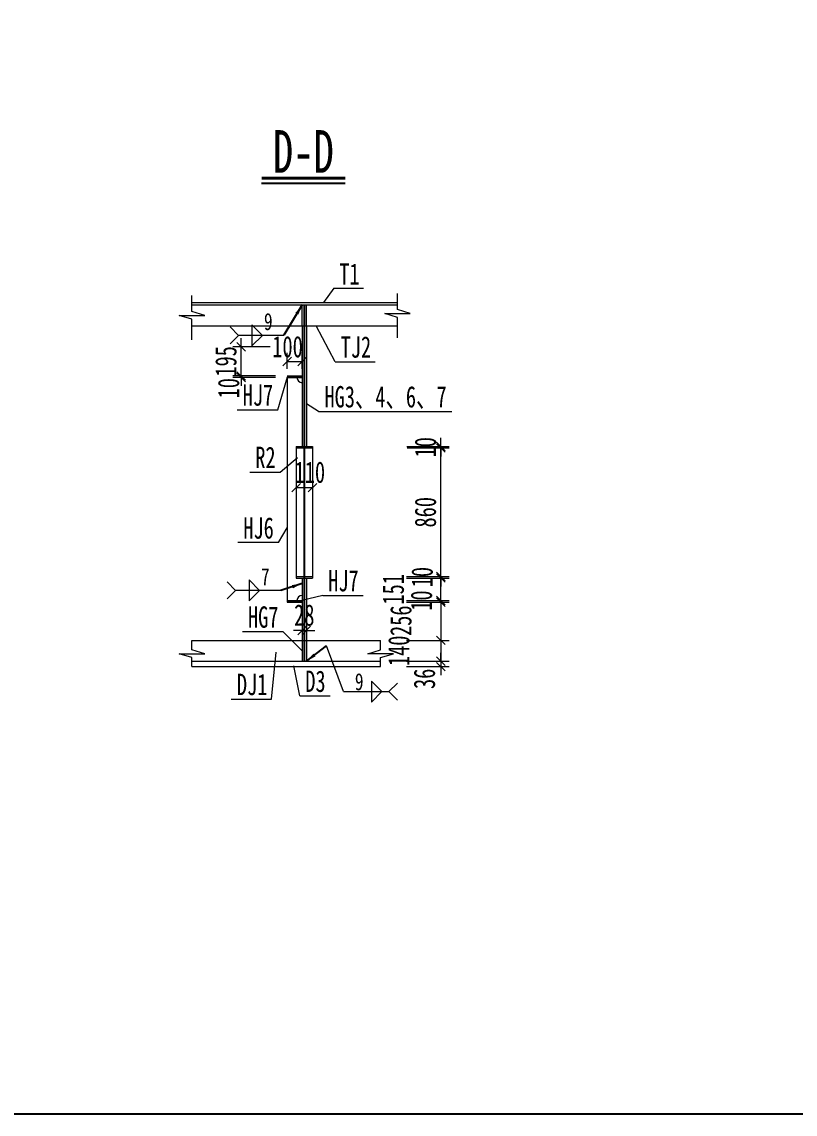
# Model space of a CAD drawing. Header units: millimetres. Extents: x -89049 to 410567, y -307459 to -100425.
# Drawn here: x 184944 to 190120, y -127671 to -120363 of the extents above; entities that cross this region are included whole.
import ezdxf
from ezdxf.enums import TextEntityAlignment as Align

# ---------------------------------------------------------------- set-up
doc = ezdxf.new("R2010")
doc.units = ezdxf.units.MM
doc.linetypes.add('DASHED', pattern=[0.75, 0.5, -0.25])
doc.layers.get('Defpoints').update_dxf_attribs({"color": 8})
for name, color, linetype, lineweight in [('Dim', 4, 'Continuous', 15), ('文字', 7, 'Continuous', 15), ('标注线及字体', 2, 'Continuous', 15), ('细实线', 4, 'Continuous', 15), ('虚线', 7, 'DASHED', 13), ('钢板细线', 6, 'Continuous', 15)]:
    doc.layers.add(name, color=color, linetype=linetype, lineweight=lineweight)
doc.layers.add('Text', color=4, linetype='Continuous')
doc.styles.add('111', font='', dxfattribs={"width": 0.7})
doc.styles.add('BM_Dim', font='', dxfattribs={"width": 0.85})
doc.styles.add('SMEDI', font='', dxfattribs={"width": 0.75})
doc.styles.get("Standard").update_dxf_attribs({"font": ''})
doc.styles.get('111').set_extended_font_data('仿宋_GB2312')
doc.styles.get('BM_Dim').set_extended_font_data('仿宋_GB2312')
doc.styles.get('SMEDI').set_extended_font_data('仿宋_GB2312')
doc.styles.get('Standard').set_extended_font_data('仿宋_GB2312')
doc.dimstyles.new('200', dxfattribs={"dimscale": 0, "dimtxt": 2.5, "dimasz": 1, "dimexe": 1, "dimexo": 1, "dimgap": 0.6, "dimtad": 1, "dimdec": 0, "dimdsep": 46, "dimtxsty": '111', "dimblk": 'OBLIQUE', "dimcen": 0, "dimclrd": 4, "dimclre": 4, "dimclrt": 4, "dimadec": 1, "dimazin": 2, "dimtfac": 1, "dimtdec": 0, "dimtix": 1, "dimtmove": 2, "dimatfit": 3, "dimfxl": 4, "dimfxlon": 1, "dimtolj": 1, "dimlwd": -1, "dimlwe": -1, "dimarcsym": 0})
doc.dimstyles.new('MSteel_1.0_1.0', dxfattribs={"dimtxt": 3, "dimasz": 1.2, "dimexe": 1, "dimexo": 1, "dimgap": 1, "dimtad": 3, "dimtoh": 1, "dimdec": 0, "dimzin": 0, "dimdsep": 46, "dimtxsty": 'Standard', "dimblk": 'ARCHTICK', "dimcen": 0.09, "dimclrd": 3, "dimclre": 3, "dimadec": 0, "dimazin": 0, "dimtfac": 1, "dimtdec": 4, "dimtofl": 0, "dimtmove": 0, "dimatfit": 3, "dimfxl": 1, "dimtolj": 1, "dimtzin": 0, "dimarcsym": 0})

# ---------------------------------------------------------------- blocks, each defined once
blk = doc.blocks.new('_Oblique')
at = {"color": 0, "linetype": 'ByBlock', "lineweight": -2}
blk.add_line((-0.5, -0.5), (0.5, 0.5), dxfattribs=at)
blk = doc.blocks.new('*D708')
at = {"layer": 'Defpoints', "color": 0}
for p in [(186820.6, -122635.2), (186720.6, -122742), (186820.6, -122742)]:
    blk.add_point(p, dxfattribs=at)
at = {"layer": '细实线', "color": 4}
for p, q in [((186720.6, -122684.8), (186720.6, -122578.1)), ((186720.6, -122635.2), (186820.6, -122635.2)), ((186820.6, -122684.8), (186820.6, -122578.1))]:
    blk.add_line(p, q, dxfattribs=at)
at = {"layer": '细实线', "color": 4, "xscale": 57.14285714285715, "yscale": 57.14285714285715, "zscale": 57.14285714285715, "rotation": 180}
blk.add_blockref('_Oblique', (186720.6, -122635.2), dxfattribs=at)
at = {"layer": '细实线', "color": 4, "xscale": 57.14285714285715, "yscale": 57.14285714285715, "zscale": 57.14285714285715}
blk.add_blockref('_Oblique', (186820.6, -122635.2), dxfattribs=at)
at = {"layer": '细实线', "color": 4, "insert": (186722.5, -122537), "char_height": 142.86, "attachment_point": 5, "style": '111'}
blk.add_mtext('\\A1;100', dxfattribs=at)
blk = doc.blocks.new('*D709')
at = {"layer": 'Defpoints', "color": 0}
for p in [(187436.8, -124245), (187555.5, -124235), (187748, -124245)]:
    blk.add_point(p, dxfattribs=at)
at = {"layer": '细实线', "color": 4}
for p, q in [((187519.4, -124245), (187805.1, -124245)), ((187612.6, -124235), (187805.1, -124235)), ((187748, -124235), (187748, -124177.8)), ((187748, -124235), (187748, -124245)), ((187748, -124245), (187748, -124302.1))]:
    blk.add_line(p, q, dxfattribs=at)
at = {"layer": '细实线', "color": 4, "xscale": 57.14285714285715, "yscale": 57.14285714285715, "zscale": 57.14285714285715}
for p, rotation in [((187748, -124235), 270), ((187748, -124245), 90)]:
    blk.add_blockref('_Oblique', p, dxfattribs=dict(at, rotation=rotation))
at = {"layer": '细实线', "color": 4, "insert": (187618.8, -124235), "char_height": 142.86, "attachment_point": 5, "rotation": 90, "style": '111'}
blk.add_mtext('\\A1;10', dxfattribs=at)
blk = doc.blocks.new('*D710')
at = {"layer": 'Defpoints', "color": 0}
for p in [(187436.8, -124245), (187459.8, -124501), (187748, -124501)]:
    blk.add_point(p, dxfattribs=at)
at = {"layer": '细实线', "color": 4}
for p, q in [((187519.4, -124245), (187805.1, -124245)), ((187748, -124245), (187748, -124501)), ((187519.4, -124501), (187805.1, -124501))]:
    blk.add_line(p, q, dxfattribs=at)
at = {"layer": '细实线', "color": 4, "xscale": 57.14285714285715, "yscale": 57.14285714285715, "zscale": 57.14285714285715}
for p, rotation in [((187748, -124245), 90), ((187748, -124501), 270)]:
    blk.add_blockref('_Oblique', p, dxfattribs=dict(at, rotation=rotation))
at = {"layer": '细实线', "color": 4, "insert": (187481.7, -124369.7), "char_height": 142.86, "attachment_point": 5, "rotation": 90, "style": '111'}
blk.add_mtext('\\A1;256', dxfattribs=at)
blk = doc.blocks.new('*D711')
at = {"layer": 'Defpoints', "color": 0}
for p in [(187459.8, -124501), (187590.2, -124641), (187748, -124641)]:
    blk.add_point(p, dxfattribs=at)
at = {"layer": '细实线', "color": 4}
for p, q in [((187519.4, -124501), (187805.1, -124501)), ((187748, -124501), (187748, -124641)), ((187647.4, -124641), (187805.1, -124641))]:
    blk.add_line(p, q, dxfattribs=at)
at = {"layer": '细实线', "color": 4, "xscale": 57.14285714285715, "yscale": 57.14285714285715, "zscale": 57.14285714285715}
for p, rotation in [((187748, -124501), 90), ((187748, -124641), 270)]:
    blk.add_blockref('_Oblique', p, dxfattribs=dict(at, rotation=rotation))
at = {"layer": '细实线', "color": 4, "insert": (187468, -124571), "char_height": 142.86, "attachment_point": 5, "rotation": 90, "style": '111'}
blk.add_mtext('\\A1;140', dxfattribs=at)
blk = doc.blocks.new('*D712')
at = {"layer": 'Defpoints', "color": 0}
for p in [(187459.8, -124641), (187461.7, -124677), (187748, -124677)]:
    blk.add_point(p, dxfattribs=at)
at = {"layer": '细实线', "color": 4}
for p, q in [((187748, -124641), (187748, -124583.8)), ((187519.4, -124641), (187805.1, -124641)), ((187519.4, -124677), (187805.1, -124677)), ((187748, -124641), (187748, -124677)), ((187748, -124677), (187748, -124734.1))]:
    blk.add_line(p, q, dxfattribs=at)
at = {"layer": '细实线', "color": 4, "xscale": 57.14285714285715, "yscale": 57.14285714285715, "zscale": 57.14285714285715}
for p, rotation in [((187748, -124641), 270), ((187748, -124677), 90)]:
    blk.add_blockref('_Oblique', p, dxfattribs=dict(at, rotation=rotation))
at = {"layer": '细实线', "color": 4, "insert": (187639.3, -124758.3), "char_height": 142.86, "attachment_point": 5, "rotation": 90, "style": '111'}
blk.add_mtext('\\A1;36', dxfattribs=at)
blk = doc.blocks.new('*D713')
at = {"layer": 'Defpoints', "color": 0}
for p in [(186412.6, -122742), (186720.6, -122732), (186720.6, -122742)]:
    blk.add_point(p, dxfattribs=at)
at = {"layer": '细实线', "color": 4}
for p, q in [((186412.6, -122732), (186412.6, -122674.8)), ((186641.2, -122732), (186355.5, -122732)), ((186641.2, -122742), (186355.5, -122742)), ((186412.6, -122732), (186412.6, -122742)), ((186412.6, -122742), (186412.6, -122799.1))]:
    blk.add_line(p, q, dxfattribs=at)
at = {"layer": '细实线', "color": 4, "xscale": 57.14285714285715, "yscale": 57.14285714285715, "zscale": 57.14285714285715}
for p, rotation in [((186412.6, -122732), 270), ((186412.6, -122742), 90)]:
    blk.add_blockref('_Oblique', p, dxfattribs=dict(at, rotation=rotation))
at = {"layer": '细实线', "color": 4, "insert": (186328.4, -122814.2), "char_height": 142.86, "attachment_point": 5, "rotation": 90, "style": '111'}
blk.add_mtext('\\A1;10', dxfattribs=at)
blk = doc.blocks.new('*D714')
at = {"layer": 'Defpoints', "color": 0}
for p in [(186412.6, -122537), (186663.7, -122537), (186720.6, -122732)]:
    blk.add_point(p, dxfattribs=at)
at = {"layer": '细实线', "color": 4}
for p, q in [((186412.6, -122537), (186412.6, -122479.8)), ((186606.5, -122537), (186355.5, -122537)), ((186412.6, -122732), (186412.6, -122537)), ((186641.2, -122732), (186355.5, -122732)), ((186412.6, -122732), (186412.6, -122789.1))]:
    blk.add_line(p, q, dxfattribs=at)
at = {"layer": '细实线', "color": 4, "xscale": 57.14285714285715, "yscale": 57.14285714285715, "zscale": 57.14285714285715}
for p, rotation in [((186412.6, -122537), 270), ((186412.6, -122732), 90)]:
    blk.add_blockref('_Oblique', p, dxfattribs=dict(at, rotation=rotation))
at = {"layer": '细实线', "color": 4, "insert": (186310.4, -122634.5), "char_height": 142.86, "attachment_point": 5, "rotation": 90, "style": '111'}
blk.add_mtext('\\A1;195', dxfattribs=at)
blk = doc.blocks.new('*D715')
at = {"layer": 'Defpoints', "color": 0}
for p in [(186779.6, -123431.5), (186889.6, -123431.5), (186889.6, -123479.2)]:
    blk.add_point(p, dxfattribs=at)
at = {"layer": '细实线', "color": 4}
for p, q in [((186779.6, -123479.2), (186779.6, -123536.3)), ((186779.6, -123479.2), (186889.6, -123479.2)), ((186889.6, -123479.2), (186889.6, -123536.3))]:
    blk.add_line(p, q, dxfattribs=at)
at = {"layer": '细实线', "color": 4, "xscale": 57.14285714285715, "yscale": 57.14285714285715, "zscale": 57.14285714285715, "rotation": 180}
blk.add_blockref('_Oblique', (186779.6, -123479.2), dxfattribs=at)
at = {"layer": '细实线', "color": 4, "xscale": 57.14285714285715, "yscale": 57.14285714285715, "zscale": 57.14285714285715}
blk.add_blockref('_Oblique', (186889.6, -123479.2), dxfattribs=at)
at = {"layer": '细实线', "color": 4, "insert": (186871.8, -123376.9), "char_height": 142.86, "attachment_point": 5, "style": '111'}
blk.add_mtext('\\A1;110', dxfattribs=at)
blk = doc.blocks.new('*D716')
at = {"layer": 'Defpoints', "color": 0}
for p in [(187438.5, -124084), (187748, -124084), (187436.8, -124235)]:
    blk.add_point(p, dxfattribs=at)
at = {"layer": '细实线', "color": 4}
for p, q in [((187519.4, -124084), (187805.1, -124084)), ((187748, -124235), (187748, -124084)), ((187519.4, -124235), (187805.1, -124235))]:
    blk.add_line(p, q, dxfattribs=at)
at = {"layer": '细实线', "color": 4, "xscale": 57.14285714285715, "yscale": 57.14285714285715, "zscale": 57.14285714285715}
for p, rotation in [((187748, -124084), 90), ((187748, -124235), 270)]:
    blk.add_blockref('_Oblique', p, dxfattribs=dict(at, rotation=rotation))
at = {"layer": '细实线', "color": 4, "insert": (187430.8, -124159.5), "char_height": 142.86, "attachment_point": 5, "rotation": 90, "style": '111'}
blk.add_mtext('\\A1;151', dxfattribs=at)
blk = doc.blocks.new('*D717')
at = {"layer": 'Defpoints', "color": 0}
for p in [(187438.5, -124084), (187439.3, -124074), (187748, -124084)]:
    blk.add_point(p, dxfattribs=at)
at = {"layer": '细实线', "color": 4}
for p, q in [((187748, -124074), (187748, -124016.8)), ((187519.4, -124074), (187805.1, -124074)), ((187519.4, -124084), (187805.1, -124084)), ((187748, -124074), (187748, -124084)), ((187748, -124084), (187748, -124141.1))]:
    blk.add_line(p, q, dxfattribs=at)
at = {"layer": '细实线', "color": 4, "xscale": 57.14285714285715, "yscale": 57.14285714285715, "zscale": 57.14285714285715}
for p, rotation in [((187748, -124074), 270), ((187748, -124084), 90)]:
    blk.add_blockref('_Oblique', p, dxfattribs=dict(at, rotation=rotation))
at = {"layer": '细实线', "color": 4, "insert": (187623.6, -124077.8), "char_height": 142.86, "attachment_point": 5, "rotation": 90, "style": '111'}
blk.add_mtext('\\A1;10', dxfattribs=at)
blk = doc.blocks.new('*D718')
at = {"layer": 'Defpoints', "color": 0}
for p in [(187467.1, -123214), (187748, -123214), (187442.8, -124074)]:
    blk.add_point(p, dxfattribs=at)
at = {"layer": '细实线', "color": 4}
for p, q in [((187524.2, -123214), (187805.1, -123214)), ((187748, -124074), (187748, -123214)), ((187519.4, -124074), (187805.1, -124074))]:
    blk.add_line(p, q, dxfattribs=at)
at = {"layer": '细实线', "color": 4, "xscale": 57.14285714285715, "yscale": 57.14285714285715, "zscale": 57.14285714285715}
for p, rotation in [((187748, -123214), 90), ((187748, -124074), 270)]:
    blk.add_blockref('_Oblique', p, dxfattribs=dict(at, rotation=rotation))
at = {"layer": '细实线', "color": 4, "insert": (187645.7, -123644), "char_height": 142.86, "attachment_point": 5, "rotation": 90, "style": '111'}
blk.add_mtext('\\A1;860', dxfattribs=at)
blk = doc.blocks.new('*D719')
at = {"layer": 'Defpoints', "color": 0}
for p in [(187464.8, -123204), (187467.1, -123214), (187748, -123204)]:
    blk.add_point(p, dxfattribs=at)
at = {"layer": '细实线', "color": 4}
for p, q in [((187748, -123204), (187748, -123146.8)), ((187522, -123204), (187805.1, -123204)), ((187524.2, -123214), (187805.1, -123214)), ((187748, -123214), (187748, -123204)), ((187748, -123214), (187748, -123271.1))]:
    blk.add_line(p, q, dxfattribs=at)
at = {"layer": '细实线', "color": 4, "xscale": 57.14285714285715, "yscale": 57.14285714285715, "zscale": 57.14285714285715}
for p, rotation in [((187748, -123204), 270), ((187748, -123214), 90)]:
    blk.add_blockref('_Oblique', p, dxfattribs=dict(at, rotation=rotation))
at = {"layer": '细实线', "color": 4, "insert": (187645.7, -123209), "char_height": 142.86, "attachment_point": 5, "rotation": 90, "style": '111'}
blk.add_mtext('\\A1;10', dxfattribs=at)
blk = doc.blocks.new('_ArchTick')
at = {"color": 0, "linetype": 'ByBlock', "const_width": 0.15}
blk.add_lwpolyline([(-0.5, -0.5), (0.5, 0.5)], dxfattribs=at)
blk = doc.blocks.new('角焊缝1')
at = {"layer": 'Dim'}
blk.add_line((-3101.17, 370.22), (-3106.48, 370.22), dxfattribs=at)
blk.add_lwpolyline([(-3107.48, 369.22), (-3106.48, 370.22), (-3107.48, 371.22)], dxfattribs=at)
blk.add_lwpolyline([(-3104.91, 371.45), (-3104.91, 368.99), (-3103.68, 370.22)], close=True, dxfattribs=at)
blk = doc.blocks.new('角焊缝2')
at = {"layer": 'Dim'}
blk.add_line((-3138.01, 370.22), (-3132.7, 370.22), dxfattribs=at)
blk.add_lwpolyline([(-3134.75, 371.45), (-3134.75, 368.99), (-3133.52, 370.22)], close=True, dxfattribs=at)
blk.add_lwpolyline([(-3131.7, 369.22), (-3132.7, 370.22), (-3131.7, 371.22)], dxfattribs=at)
blk = doc.blocks.new('*D720')
at = {"layer": 'Defpoints', "color": 0}
for p in [(186820.6, -124396.8), (186848.6, -124396.8), (186848.6, -124435.1)]:
    blk.add_point(p, dxfattribs=at)
at = {"layer": '细实线', "color": 4}
for p, q in [((186820.6, -124435.1), (186763.4, -124435.1)), ((186820.6, -124435.1), (186820.6, -124492.2)), ((186820.6, -124435.1), (186848.6, -124435.1)), ((186848.6, -124435.1), (186848.6, -124492.2)), ((186848.6, -124435.1), (186905.7, -124435.1))]:
    blk.add_line(p, q, dxfattribs=at)
at = {"layer": '细实线', "color": 4, "xscale": 57.14285714285715, "yscale": 57.14285714285715, "zscale": 57.14285714285715}
blk.add_blockref('_Oblique', (186820.6, -124435.1), dxfattribs=at)
at = {"layer": '细实线', "color": 4, "xscale": 57.14285714285715, "yscale": 57.14285714285715, "zscale": 57.14285714285715, "rotation": 180}
blk.add_blockref('_Oblique', (186848.6, -124435.1), dxfattribs=at)
at = {"layer": '细实线', "color": 4, "insert": (186834.6, -124332.9), "char_height": 142.86, "attachment_point": 5, "style": '111'}
blk.add_mtext('\\A1;28', dxfattribs=at)

msp = doc.modelspace()

# ---------------------------------------------------------------- linework, layer by layer
at = {"color": 4}
msp.add_line((186548.2, -121442.5), (187108.3, -121442.5), dxfattribs=at)
at = {"color": 6, "const_width": 20.6}
msp.add_lwpolyline([(186548.2, -121408.2), (187108.3, -121408.2)], dxfattribs=at)
at = {"layer": 'Defpoints'}
for p, q in [((186834.6, -122257), (186834.6, -124641)), ((186720.6, -122737), (186820.6, -122737)), ((186720.6, -124240), (186820.6, -124240))]:
    msp.add_line(p, q, dxfattribs=at)
msp.add_lwpolyline([(168566.6, -113054.1), (190566.6, -113054.1), (190566.6, -127671.3), (168566.6, -127671.3)], close=True, dxfattribs=at)
at = {"layer": 'Dim', "color": 8}
msp.add_line((187097.5, -124843.9), (186984, -124537), dxfattribs=at)
at = {"layer": '细实线'}
for p, q in [((187031.8, -122145.5), (186963.2, -122241)), ((187031.8, -122145.5), (187231.3, -122145.5)), ((187040.4, -122636.6), (186914, -122397)), ((187040.4, -122636.6), (187309.1, -122636.6)), ((186657.5, -122957.9), (186722.8, -122737)), ((186930.1, -122969.7), (186848.6, -122917.5)), ((186386, -122957.9), (186657.5, -122957.9)), ((186930.1, -122969.7), (187822.7, -122969.7)), ((186673, -123375), (186789, -123278.7)), ((186469.6, -123375), (186673, -123375)), ((186661.4, -123847.4), (186720.6, -123748.9)), ((186661.4, -123847.4), (186390, -123847.4)), ((186957.9, -124200.1), (186817, -124235)), ((186957.9, -124200.1), (187228.8, -124200.1)), ((186692.7, -124443.8), (186421.2, -124443.8)), ((186692.7, -124443.8), (186820.6, -124571)), ((186614.6, -124894.6), (186647.2, -124579.7)), ((186804.2, -124873), (186764.5, -124670.5)), ((186345.9, -124894.6), (186614.6, -124894.6)), ((186804.2, -124873), (187007.5, -124873))]:
    msp.add_line(p, q, dxfattribs=at)
at = {"layer": '细实线', "color": 4}
for points in [[(186082.7, -122489.6), (186082.7, -122353.1), (185997, -122327.4), (186168.4, -122327.4), (186082.7, -122301.7), (186082.7, -122267.4), (186082.7, -122193.6)], [(187458.4, -122476.3), (187458.4, -122339.8), (187372.7, -122314.1), (187544.1, -122314.1), (187458.4, -122288.4), (187458.4, -122254.1), (187458.4, -122180.3)], [(186082.7, -124677), (186082.7, -124616.5), (185997, -124590.8), (186168.4, -124590.8), (186082.7, -124565.1), (186082.7, -124530.8), (186082.7, -124501)], [(187345.1, -124677), (187345.1, -124616.5), (187430.8, -124590.8), (187259.4, -124590.8), (187345.1, -124565.1), (187345.1, -124530.8), (187345.1, -124501)]]:
    msp.add_lwpolyline(points, dxfattribs=at)
at = {"layer": '虚线', "ltscale": 2}
for p, q in [((186820.6, -122397), (186820.6, -122257)), ((186848.6, -122397), (186848.6, -122257)), ((186820.6, -124501), (186820.6, -124641)), ((186848.6, -124501), (186848.6, -124641))]:
    msp.add_line(p, q, dxfattribs=at)
at = {"layer": '钢板细线'}
for p, q in [((186082.7, -122241), (187458.4, -122241)), ((186082.7, -122257), (187458.4, -122257)), ((186082.7, -122397), (187458.4, -122397)), ((186820.6, -122397), (186820.6, -123204)), ((186848.6, -122397), (186848.6, -123204)), ((186720.6, -122732), (186820.6, -122732)), ((186720.6, -122742), (186820.6, -122742)), ((186720.6, -122742), (186720.6, -124235)), ((186728.6, -122732), (186728.6, -122742)), ((186779.6, -123204), (186889.6, -123204)), ((186779.6, -123204), (186779.6, -124084)), ((186779.6, -123214), (186889.6, -123214)), ((186889.6, -123204), (186889.6, -124084)), ((186779.6, -124074), (186889.6, -124074)), ((186779.6, -124084), (186889.6, -124084)), ((186820.6, -124084), (186820.6, -124501)), ((186848.6, -124084), (186848.6, -124501)), ((186720.6, -124235), (186820.6, -124235)), ((186720.6, -124235), (186720.6, -124245)), ((186720.6, -124245), (186820.6, -124245)), ((186082.7, -124501), (187345.1, -124501)), ((186082.7, -124641), (187345.1, -124641)), ((186082.7, -124677), (187345.1, -124677))]:
    msp.add_line(p, q, dxfattribs=at)
for centre, start, end in [((186820.6, -122742), 180, 270), ((186820.6, -124235), 90, 180)]:
    msp.add_arc(centre, 35, start, end, dxfattribs=at)

# ---------------------------------------------------------------- block references
at = {"layer": '细实线', "color": 8, "xscale": 57.1428571428572, "yscale": 57.1428571428572, "zscale": 57.1428571428572}
for name, p in [('角焊缝1', (363907.9, -143615.7)), ('角焊缝1', (363888.1, -145322.6)), ('角焊缝2', (366412.3, -145999.5))]:
    msp.add_blockref(name, p, dxfattribs=at)

# ---------------------------------------------------------------- texts
at = {"layer": 'Text', "style": 'SMEDI', "width": 0.75}
for s, p in [('9', (186564.3, -122368.1)), ('7', (186544.5, -124075)), ('9', (187172.9, -124777.8))]:
    msp.add_text(s, height=114.3, dxfattribs=at).set_placement(p, align=Align.MIDDLE_LEFT)
at = {"layer": '文字', "style": 'BM_Dim', "width": 0.7}
for s, p in [('T1', (187136.7, -122164.1)), ('TJ2', (187179.9, -122652.5)), ('HJ7', (186524.4, -122973.8)), ('HG3、4、6、7', (187378.4, -122985.6)), ('R2', (186574.5, -123390.9)), ('HJ6', (186528.4, -123863.3)), ('HJ7', (187096.3, -124216)), ('HG7', (186559.7, -124459.6)), ('DJ1', (186485.4, -124910.5)), ('D3', (186909.1, -124888.9))]:
    msp.add_text(s, height=142.86, dxfattribs=at).set_placement(p, align=Align.BOTTOM_CENTER)
at = {"layer": '标注线及字体', "style": '111', "width": 0.7}
msp.add_text('D-D', height=285.71, dxfattribs=at).set_placement((186828.3, -121229.9), align=Align.MIDDLE)

# ---------------------------------------------------------------- dimensions: what is measured, and where the dimension line sits
at = {"layer": '细实线'}
for base, p1, p2, picture, middle in [((186412.6, -122537), (186720.6, -122732), (186663.7, -122537), '*D714', (186310.4, -122634.5)), ((187748, -123204), (187467.1, -123214), (187464.8, -123204), '*D719', (187645.7, -123209)), ((187748, -123214), (187442.8, -124074), (187467.1, -123214), '*D718', (187645.7, -123644))]:
    dim = msp.add_linear_dim(base=base, p1=p1, p2=p2, angle=90, dimstyle='200', override={"dimscale": 57.142857, "dimblk": 'Oblique'}, dxfattribs=at)
    dim.commit()
    dim.dimension.update_dxf_attribs({"geometry": picture, "text_midpoint": middle})
for base, p1, p2, picture, middle in [((186820.6, -122635.2), (186720.6, -122742), (186820.6, -122742), '*D708', (186722.5, -122537)), ((186889.6, -123479.2), (186779.6, -123431.5), (186889.6, -123431.5), '*D715', (186871.8, -123376.9))]:
    dim = msp.add_linear_dim(base=base, p1=p1, p2=p2, dimstyle='200', override={"dimscale": 57.142857, "dimblk": 'Oblique'}, dxfattribs=at)
    dim.commit()
    dim.dimension.update_dxf_attribs({"geometry": picture, "text_midpoint": middle, "dimtype": 160})
for base, p1, p2, picture, middle in [((186412.6, -122742), (186720.6, -122732), (186720.6, -122742), '*D713', (186328.4, -122814.2)), ((187748, -124084), (187436.8, -124235), (187438.5, -124084), '*D716', (187430.8, -124159.5)), ((187748, -124084), (187439.3, -124074), (187438.5, -124084), '*D717', (187623.6, -124077.8)), ((187748, -124245), (187555.5, -124235), (187436.8, -124245), '*D709', (187618.8, -124235)), ((187748, -124501), (187436.8, -124245), (187459.8, -124501), '*D710', (187481.7, -124369.7)), ((187748, -124641), (187459.8, -124501), (187590.2, -124641), '*D711', (187468, -124571)), ((187748, -124677), (187459.8, -124641), (187461.7, -124677), '*D712', (187639.3, -124758.3))]:
    dim = msp.add_linear_dim(base=base, p1=p1, p2=p2, angle=90, dimstyle='200', override={"dimscale": 57.142857, "dimblk": 'Oblique'}, dxfattribs=at)
    dim.commit()
    dim.dimension.update_dxf_attribs({"geometry": picture, "text_midpoint": middle, "dimtype": 160})
dim = msp.add_linear_dim(base=(186848.6, -124435.1), p1=(186820.6, -124396.8), p2=(186848.6, -124396.8), dimstyle='200', override={"dimscale": 57.142857, "dimblk": 'Oblique'}, dxfattribs=at)
dim.commit()
dim.dimension.update_dxf_attribs({"geometry": '*D720', "text_midpoint": (186834.6, -124332.9)})

# ---------------------------------------------------------------- leaders
at = {"layer": 'Dim'}
for points in [[(186820.6, -122257), (186697.9, -122460.1)], [(186820.6, -124120.9), (186678.1, -124167)], [(186848.6, -124641), (186984, -124537)]]:
    msp.add_leader(points, dimstyle='MSteel_1.0_1.0', override={"dimscale": 57.142857, "dimclrd": 256}, dxfattribs=at)

doc.saveas('drawing.dxf')
